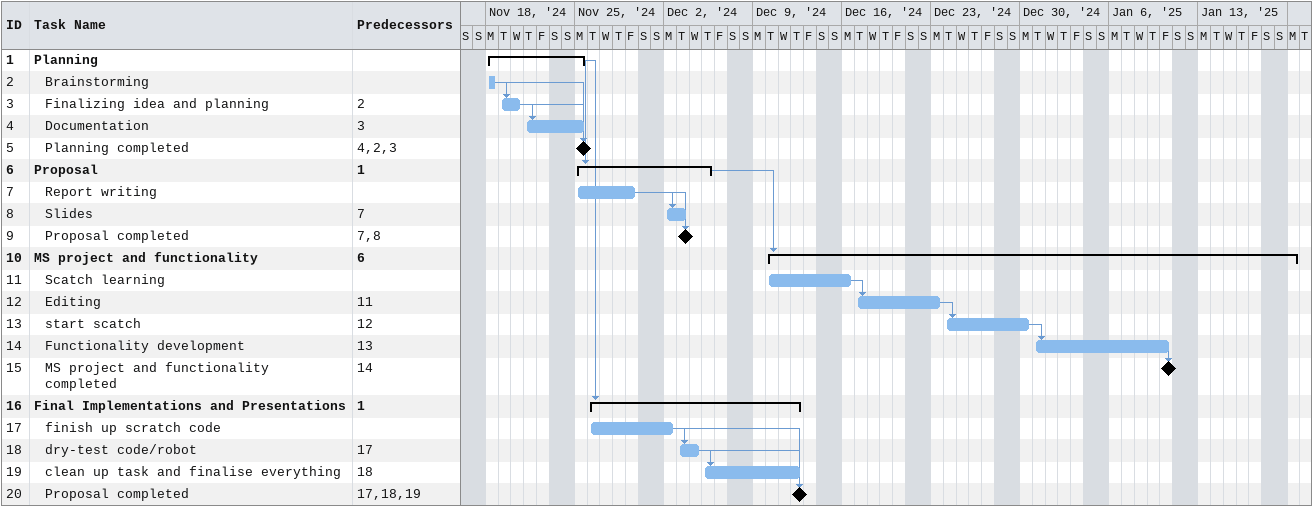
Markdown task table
| ID | Level | Task | Start | Finish | Predecessors |
|---|---|---|---|---|---|
| 1 | 1 | **Planning** | 2024-11-18 | 2024-11-25 |  |
| 2 | 2 | Brainstorming | 2024-11-18 | 2024-11-18 |  |
| 3 | 2 | Finalizing idea and planning | 2024-11-19 | 2024-11-20 | 2 |
| 4 | 2 | Documentation | 2024-11-21 | 2024-11-25 | 3 |
| 5 | 2 | Planning completed (milestone) | 2024-11-25 | 2024-11-25 | 4, 2, 3 |
| 6 | 1 | **Proposal** | 2024-11-25 | 2024-12-05 | 1 |
| 7 | 2 | Report writing | 2024-11-25 | 2024-11-29 |  |
| 8 | 2 | Slides | 2024-12-02 | 2024-12-03 | 7 |
| 9 | 2 | Proposal completed (milestone) | 2024-12-03 | 2024-12-03 | 7, 8 |
| 10 | 1 | **MS project and functionality** | 2024-12-10 | 2025-01-20 | 6 |
| 11 | 2 | Scatch learning | 2024-12-10 | 2024-12-16 |  |
| 12 | 2 | Editing | 2024-12-17 | 2024-12-23 | 11 |
| 13 | 2 | start scatch | 2024-12-24 | 2024-12-30 | 12 |
| 14 | 2 | Functionality development | 2024-12-31 | 2025-01-10 | 13 |
| 15 | 2 | MS project and functionality completed (milestone) | 2025-01-10 | 2025-01-10 | 14 |
| 16 | 1 | **Final Implementations and Presentations** | 2024-11-26 | 2024-12-12 | 1 |
| 17 | 2 | finish up scratch code | 2024-11-26 | 2024-12-02 |  |
| 18 | 2 | dry-test code/robot | 2024-12-03 | 2024-12-04 | 17 |
| 19 | 2 | clean up task and finalise everything | 2024-12-05 | 2024-12-12 | 18 |
| 20 | 2 | Proposal completed (milestone) | 2024-12-12 | 2024-12-12 | 17, 18, 19 |
